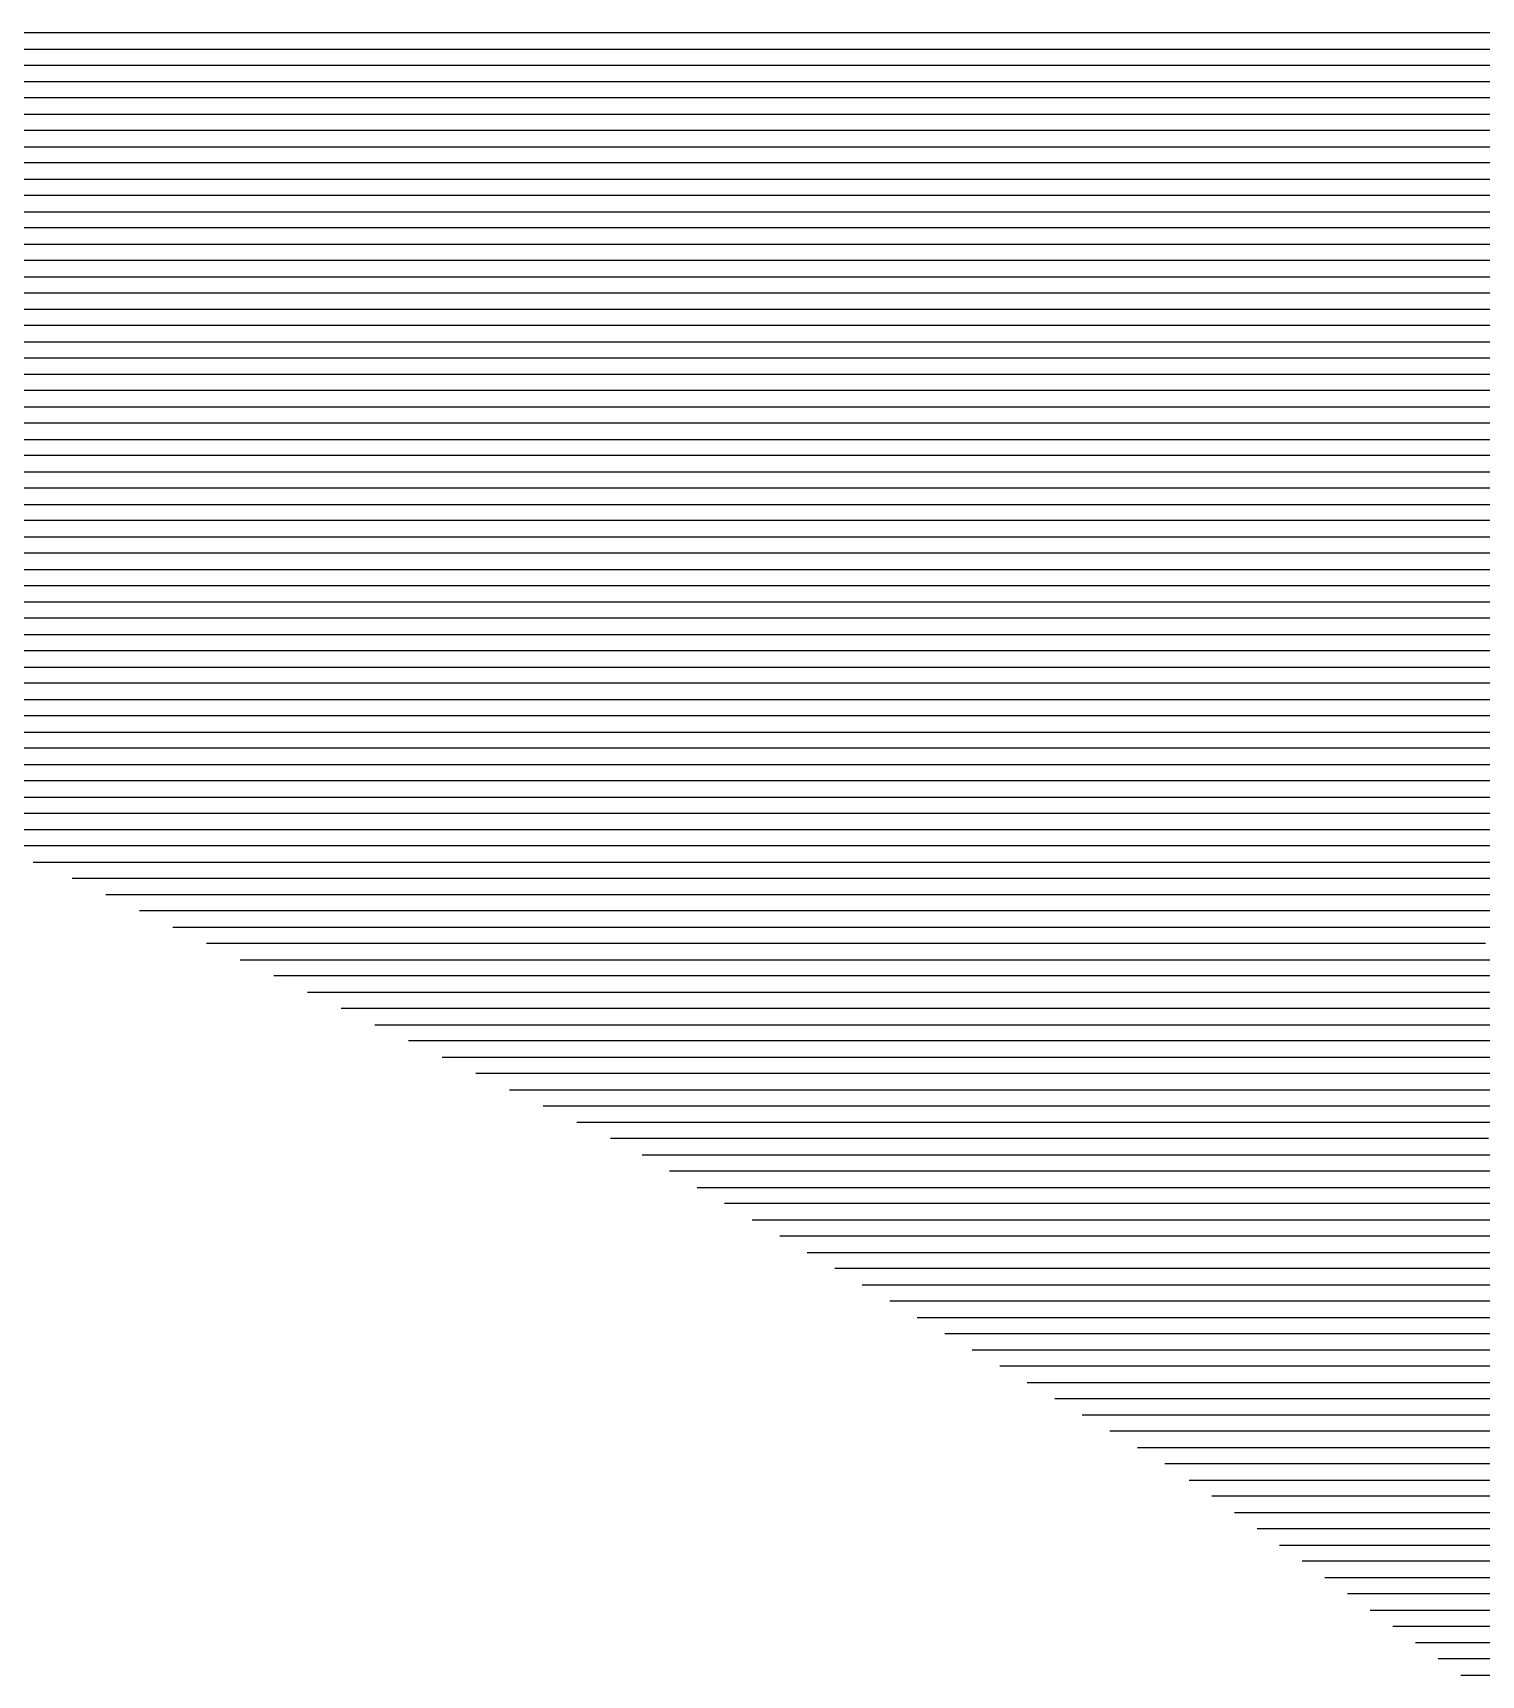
# Model space of a CAD drawing. Header units: metres. Extents: x -7 to 7, y -7 to 7.
# Drawn here: x 2.026 to 2.917, y 4.085 to 5.095 of the extents above; entities that cross this region are included whole.
import ezdxf

# ---------------------------------------------------------------- set-up
doc = ezdxf.new("R2010")
doc.units = ezdxf.units.M

msp = doc.modelspace()

# ---------------------------------------------------------------- linework, layer by layer
for p, q in [((2.124824, 5.095147, -0.007926), (1.806023, 5.095147, -0.0429)), ((2.270045, 5.095147, 0.00817), (2.124824, 5.095147, -0.007926)), ((2.448923, 5.095147, 0.028311), (2.270045, 5.095147, 0.00817)), ((2.748464, 5.095147, 0.061687), (2.448923, 5.095147, 0.028311)), ((3.004018, 5.095147, 0.090912), (2.748464, 5.095147, 0.061687)), ((1.802302, 5.085147, -0.043037), (2.12322, 5.085147, -0.007831)), ((2.12322, 5.085147, -0.007831), (2.265628, 5.085147, 0.007954)), ((2.265628, 5.085147, 0.007954), (2.441041, 5.085147, 0.027704)), ((2.441041, 5.085147, 0.027704), (2.743313, 5.085147, 0.061384)), ((2.743313, 5.085147, 0.061384), (2.995146, 5.085147, 0.090184)), ((2.121616, 5.075147, -0.007736), (1.79858, 5.075147, -0.043174)), ((2.261211, 5.075147, 0.007737), (2.121616, 5.075147, -0.007736)), ((2.433159, 5.075147, 0.027098), (2.261211, 5.075147, 0.007737)), ((2.738163, 5.075147, 0.061082), (2.433159, 5.075147, 0.027098)), ((2.986274, 5.075147, 0.089457), (2.738163, 5.075147, 0.061082)), ((1.794859, 5.065147, -0.04331), (2.120011, 5.065147, -0.00764)), ((2.120011, 5.065147, -0.00764), (2.256793, 5.065147, 0.007521)), ((2.256793, 5.065147, 0.007521), (2.425276, 5.065147, 0.026491)), ((2.425276, 5.065147, 0.026491), (2.733013, 5.065147, 0.06078)), ((2.733013, 5.065147, 0.06078), (2.977402, 5.065147, 0.088729)), ((2.118407, 5.055147, -0.007545), (1.791138, 5.055147, -0.043447)), ((2.252376, 5.055147, 0.007304), (2.118407, 5.055147, -0.007545)), ((2.417394, 5.055147, 0.025884), (2.252376, 5.055147, 0.007304)), ((2.727862, 5.055147, 0.060478), (2.417394, 5.055147, 0.025884)), ((2.968529, 5.055147, 0.088001), (2.727862, 5.055147, 0.060478)), ((1.787416, 5.045147, -0.043584), (2.116803, 5.045147, -0.00745)), ((2.116803, 5.045147, -0.00745), (2.247959, 5.045147, 0.007088)), ((2.247959, 5.045147, 0.007088), (2.409511, 5.045147, 0.025278)), ((2.409511, 5.045147, 0.025278), (2.722712, 5.045147, 0.060175)), ((2.722712, 5.045147, 0.060175), (2.959657, 5.045147, 0.087273)), ((2.115199, 5.035147, -0.007355), (1.783695, 5.035147, -0.043721)), ((2.243542, 5.035147, 0.006871), (2.115199, 5.035147, -0.007355)), ((2.401629, 5.035147, 0.024671), (2.243542, 5.035147, 0.006871)), ((2.717562, 5.035147, 0.059873), (2.401629, 5.035147, 0.024671)), ((2.950785, 5.035147, 0.086545), (2.717562, 5.035147, 0.059873)), ((1.779973, 5.025147, -0.043858), (2.113595, 5.025147, -0.007259)), ((2.113595, 5.025147, -0.007259), (2.239124, 5.025147, 0.006655)), ((2.239124, 5.025147, 0.006655), (2.393747, 5.025147, 0.024064)), ((2.393747, 5.025147, 0.024064), (2.712411, 5.025147, 0.059571)), ((2.712411, 5.025147, 0.059571), (2.941913, 5.025147, 0.085817)), ((2.111991, 5.015147, -0.007164), (1.776252, 5.015147, -0.043995)), ((2.234707, 5.015147, 0.006438), (2.111991, 5.015147, -0.007164)), ((2.385864, 5.015147, 0.023458), (2.234707, 5.015147, 0.006438)), ((2.707261, 5.015147, 0.059269), (2.385864, 5.015147, 0.023458)), ((2.933041, 5.015147, 0.085089), (2.707261, 5.015147, 0.059269)), ((1.77253, 5.005147, -0.044132), (2.110387, 5.005147, -0.007069)), ((2.110387, 5.005147, -0.007069), (2.23029, 5.005147, 0.006222)), ((2.23029, 5.005147, 0.006222), (2.377982, 5.005147, 0.022851)), ((2.377982, 5.005147, 0.022851), (2.702111, 5.005147, 0.058967)), ((2.702111, 5.005147, 0.058967), (2.924168, 5.005147, 0.084361)), ((2.108782, 4.995147, -0.006973), (1.768809, 4.995147, -0.044269)), ((2.225873, 4.995147, 0.006005), (2.108782, 4.995147, -0.006973)), ((2.3701, 4.995147, 0.022244), (2.225873, 4.995147, 0.006005)), ((2.69696, 4.995147, 0.058664), (2.3701, 4.995147, 0.022244)), ((2.915296, 4.995147, 0.083633), (2.69696, 4.995147, 0.058664)), ((3.192252, 4.995147, 0.114925), (2.915296, 4.995147, 0.083633)), ((1.765088, 4.985147, -0.044406), (2.107178, 4.985147, -0.006878)), ((2.107178, 4.985147, -0.006878), (2.221455, 4.985147, 0.005789)), ((2.221455, 4.985147, 0.005789), (2.362217, 4.985147, 0.021638)), ((2.362217, 4.985147, 0.021638), (2.69181, 4.985147, 0.058362)), ((2.69181, 4.985147, 0.058362), (2.906424, 4.985147, 0.082906)), ((2.906424, 4.985147, 0.082906), (3.186318, 4.985147, 0.114529)), ((2.105574, 4.975147, -0.006783), (1.761366, 4.975147, -0.044543)), ((2.217038, 4.975147, 0.005572), (2.105574, 4.975147, -0.006783)), ((2.354335, 4.975147, 0.021031), (2.217038, 4.975147, 0.005572)), ((2.68666, 4.975147, 0.05806), (2.354335, 4.975147, 0.021031)), ((2.897552, 4.975147, 0.082178), (2.68666, 4.975147, 0.05806)), ((3.180385, 4.975147, 0.114133), (2.897552, 4.975147, 0.082178)), ((1.757645, 4.965147, -0.04468), (2.10397, 4.965147, -0.006687)), ((2.10397, 4.965147, -0.006687), (2.212621, 4.965147, 0.005356)), ((2.212621, 4.965147, 0.005356), (2.346453, 4.965147, 0.020424)), ((2.346453, 4.965147, 0.020424), (2.68151, 4.965147, 0.057758)), ((2.68151, 4.965147, 0.057758), (2.888679, 4.965147, 0.08145)), ((2.888679, 4.965147, 0.08145), (3.174452, 4.965147, 0.113737)), ((2.102366, 4.955147, -0.006592), (1.753923, 4.955147, -0.044817)), ((2.208203, 4.955147, 0.005139), (2.102366, 4.955147, -0.006592)), ((2.33857, 4.955147, 0.019818), (2.208203, 4.955147, 0.005139)), ((2.676359, 4.955147, 0.057455), (2.33857, 4.955147, 0.019818)), ((2.879807, 4.955147, 0.080722), (2.676359, 4.955147, 0.057455)), ((3.168519, 4.955147, 0.113341), (2.879807, 4.955147, 0.080722)), ((1.750202, 4.945147, -0.044954), (2.100762, 4.945147, -0.006497)), ((2.100762, 4.945147, -0.006497), (2.203786, 4.945147, 0.004923)), ((2.203786, 4.945147, 0.004923), (2.330688, 4.945147, 0.019211)), ((2.330688, 4.945147, 0.019211), (2.671209, 4.945147, 0.057153)), ((2.671209, 4.945147, 0.057153), (2.870935, 4.945147, 0.079994)), ((2.870935, 4.945147, 0.079994), (3.162586, 4.945147, 0.112946)), ((2.099158, 4.935147, -0.006401), (1.74648, 4.935147, -0.045091)), ((2.199369, 4.935147, 0.004706), (2.099158, 4.935147, -0.006401)), ((2.322806, 4.935147, 0.018604), (2.199369, 4.935147, 0.004706)), ((2.666059, 4.935147, 0.056851), (2.322806, 4.935147, 0.018604)), ((2.862063, 4.935147, 0.079266), (2.666059, 4.935147, 0.056851)), ((3.156652, 4.935147, 0.11255), (2.862063, 4.935147, 0.079266)), ((1.742759, 4.925147, -0.045228), (2.097553, 4.925147, -0.006306)), ((2.097553, 4.925147, -0.006306), (2.194952, 4.925147, 0.00449)), ((2.194952, 4.925147, 0.00449), (2.314923, 4.925147, 0.017998)), ((2.314923, 4.925147, 0.017998), (2.660908, 4.925147, 0.056549)), ((2.660908, 4.925147, 0.056549), (2.853191, 4.925147, 0.078538)), ((2.853191, 4.925147, 0.078538), (3.150719, 4.925147, 0.112154)), ((2.095949, 4.915147, -0.006211), (1.739038, 4.915147, -0.045365)), ((2.190534, 4.915147, 0.004273), (2.095949, 4.915147, -0.006211)), ((2.307041, 4.915147, 0.017391), (2.190534, 4.915147, 0.004273)), ((2.655758, 4.915147, 0.056246), (2.307041, 4.915147, 0.017391)), ((2.844318, 4.915147, 0.07781), (2.655758, 4.915147, 0.056246)), ((3.144786, 4.915147, 0.111758), (2.844318, 4.915147, 0.07781)), ((1.735316, 4.905147, -0.045502), (2.094345, 4.905147, -0.006116)), ((2.094345, 4.905147, -0.006116), (2.186117, 4.905147, 0.004057)), ((2.186117, 4.905147, 0.004057), (2.299158, 4.905147, 0.016784)), ((2.299158, 4.905147, 0.016784), (2.650608, 4.905147, 0.055944)), ((2.650608, 4.905147, 0.055944), (2.835446, 4.905147, 0.077082)), ((2.835446, 4.905147, 0.077082), (3.138853, 4.905147, 0.111362)), ((2.092741, 4.895147, -0.00602), (1.731595, 4.895147, -0.045639)), ((2.1817, 4.895147, 0.00384), (2.092741, 4.895147, -0.00602)), ((2.291276, 4.895147, 0.016178), (2.1817, 4.895147, 0.00384)), ((2.645457, 4.895147, 0.055642), (2.291276, 4.895147, 0.016178)), ((2.826574, 4.895147, 0.076355), (2.645457, 4.895147, 0.055642)), ((3.13292, 4.895147, 0.110966), (2.826574, 4.895147, 0.076355)), ((1.727873, 4.885147, -0.045776), (2.091137, 4.885147, -0.005925)), ((2.091137, 4.885147, -0.005925), (2.177283, 4.885147, 0.003624)), ((2.177283, 4.885147, 0.003624), (2.283394, 4.885147, 0.015571)), ((2.283394, 4.885147, 0.015571), (2.640307, 4.885147, 0.05534)), ((2.640307, 4.885147, 0.05534), (2.817702, 4.885147, 0.075627)), ((2.817702, 4.885147, 0.075627), (3.126987, 4.885147, 0.110571)), ((2.089533, 4.875147, -0.00583), (1.724152, 4.875147, -0.045913)), ((2.172865, 4.875147, 0.003407), (2.089533, 4.875147, -0.00583)), ((2.275511, 4.875147, 0.014964), (2.172865, 4.875147, 0.003407)), ((2.635157, 4.875147, 0.055037), (2.275511, 4.875147, 0.014964)), ((2.808829, 4.875147, 0.074899), (2.635157, 4.875147, 0.055037)), ((3.121053, 4.875147, 0.110175), (2.808829, 4.875147, 0.074899)), ((1.72043, 4.865147, -0.04605), (2.087929, 4.865147, -0.005734)), ((2.087929, 4.865147, -0.005734), (2.168448, 4.865147, 0.003191)), ((2.168448, 4.865147, 0.003191), (2.267629, 4.865147, 0.014358)), ((2.267629, 4.865147, 0.014358), (2.630006, 4.865147, 0.054735)), ((2.630006, 4.865147, 0.054735), (2.799957, 4.865147, 0.074171)), ((2.799957, 4.865147, 0.074171), (3.11512, 4.865147, 0.109779)), ((2.086324, 4.855147, -0.005639), (1.716709, 4.855147, -0.046187)), ((2.164031, 4.855147, 0.002974), (2.086324, 4.855147, -0.005639)), ((2.259747, 4.855147, 0.013751), (2.164031, 4.855147, 0.002974)), ((2.624856, 4.855147, 0.054433), (2.259747, 4.855147, 0.013751)), ((2.791085, 4.855147, 0.073443), (2.624856, 4.855147, 0.054433)), ((3.109187, 4.855147, 0.109383), (2.791085, 4.855147, 0.073443)), ((1.712988, 4.845147, -0.046324), (2.08472, 4.845147, -0.005544)), ((2.08472, 4.845147, -0.005544), (2.159613, 4.845147, 0.002758)), ((2.159613, 4.845147, 0.002758), (2.251864, 4.845147, 0.013144)), ((2.251864, 4.845147, 0.013144), (2.619706, 4.845147, 0.054131)), ((2.619706, 4.845147, 0.054131), (2.782213, 4.845147, 0.072715)), ((2.782213, 4.845147, 0.072715), (3.103254, 4.845147, 0.108987)), ((2.083116, 4.835147, -0.005448), (1.709266, 4.835147, -0.046461)), ((2.155196, 4.835147, 0.002541), (2.083116, 4.835147, -0.005448)), ((2.243982, 4.835147, 0.012538), (2.155196, 4.835147, 0.002541)), ((2.614555, 4.835147, 0.053828), (2.243982, 4.835147, 0.012538)), ((2.773341, 4.835147, 0.071987), (2.614555, 4.835147, 0.053828)), ((3.097321, 4.835147, 0.108591), (2.773341, 4.835147, 0.071987)), ((1.705545, 4.825147, -0.046598), (2.081512, 4.825147, -0.005353)), ((2.081512, 4.825147, -0.005353), (2.150779, 4.825147, 0.002325)), ((2.150779, 4.825147, 0.002325), (2.2361, 4.825147, 0.011931)), ((2.2361, 4.825147, 0.011931), (2.609405, 4.825147, 0.053526)), ((2.609405, 4.825147, 0.053526), (2.764468, 4.825147, 0.071259)), ((2.764468, 4.825147, 0.071259), (3.091388, 4.825147, 0.108196)), ((2.079908, 4.815147, -0.005258), (1.701823, 4.815147, -0.046735)), ((2.146362, 4.815147, 0.002108), (2.079908, 4.815147, -0.005258)), ((2.228217, 4.815147, 0.011324), (2.146362, 4.815147, 0.002108)), ((2.604255, 4.815147, 0.053224), (2.228217, 4.815147, 0.011324)), ((2.755596, 4.815147, 0.070532), (2.604255, 4.815147, 0.053224)), ((3.085454, 4.815147, 0.1078), (2.755596, 4.815147, 0.070532)), ((1.698102, 4.805147, -0.046872), (2.078304, 4.805147, -0.005163)), ((2.078304, 4.805147, -0.005163), (2.141944, 4.805147, 0.001892)), ((2.141944, 4.805147, 0.001892), (2.220335, 4.805147, 0.010718)), ((2.220335, 4.805147, 0.010718), (2.599104, 4.805147, 0.052922)), ((2.599104, 4.805147, 0.052922), (2.746724, 4.805147, 0.069804)), ((2.746724, 4.805147, 0.069804), (3.079521, 4.805147, 0.107404)), ((2.076699, 4.795147, -0.005067), (1.69438, 4.795147, -0.047009)), ((2.137527, 4.795147, 0.001675), (2.076699, 4.795147, -0.005067)), ((2.212452, 4.795147, 0.010111), (2.137527, 4.795147, 0.001675)), ((2.593954, 4.795147, 0.052619), (2.212452, 4.795147, 0.010111)), ((2.737852, 4.795147, 0.069076), (2.593954, 4.795147, 0.052619)), ((3.073588, 4.795147, 0.107008), (2.737852, 4.795147, 0.069076)), ((1.690659, 4.785147, -0.047146), (2.075095, 4.785147, -0.004972)), ((2.075095, 4.785147, -0.004972), (2.13311, 4.785147, 0.001459)), ((2.13311, 4.785147, 0.001459), (2.20457, 4.785147, 0.009505)), ((2.20457, 4.785147, 0.009505), (2.588804, 4.785147, 0.052317)), ((2.588804, 4.785147, 0.052317), (2.728979, 4.785147, 0.068348)), ((2.728979, 4.785147, 0.068348), (3.067655, 4.785147, 0.106612)), ((2.073491, 4.775147, -0.004877), (1.686938, 4.775147, -0.047283)), ((2.128693, 4.775147, 0.001242), (2.073491, 4.775147, -0.004877)), ((2.196688, 4.775147, 0.008898), (2.128693, 4.775147, 0.001242)), ((2.583653, 4.775147, 0.052015), (2.196688, 4.775147, 0.008898)), ((2.720107, 4.775147, 0.06762), (2.583653, 4.775147, 0.052015)), ((3.061722, 4.775147, 0.106217), (2.720107, 4.775147, 0.06762)), ((1.683216, 4.765147, -0.047419), (2.071887, 4.765147, -0.004781)), ((2.071887, 4.765147, -0.004781), (2.124275, 4.765147, 0.001026)), ((2.124275, 4.765147, 0.001026), (2.188805, 4.765147, 0.008291)), ((2.188805, 4.765147, 0.008291), (2.578503, 4.765147, 0.051713)), ((2.578503, 4.765147, 0.051713), (2.711235, 4.765147, 0.066892)), ((2.711235, 4.765147, 0.066892), (3.055789, 4.765147, 0.105821)), ((2.070283, 4.755147, -0.004686), (1.679495, 4.755147, -0.047556)), ((2.119858, 4.755147, 0.000809), (2.070283, 4.755147, -0.004686)), ((2.180923, 4.755147, 0.007685), (2.119858, 4.755147, 0.000809)), ((2.573353, 4.755147, 0.05141), (2.180923, 4.755147, 0.007685)), ((2.702363, 4.755147, 0.066164), (2.573353, 4.755147, 0.05141)), ((3.049855, 4.755147, 0.105425), (2.702363, 4.755147, 0.066164)), ((1.675773, 4.745147, -0.047693), (2.068679, 4.745147, -0.004591)), ((2.068679, 4.745147, -0.004591), (2.115441, 4.745147, 0.000593)), ((2.115441, 4.745147, 0.000593), (2.173041, 4.745147, 0.007078)), ((2.173041, 4.745147, 0.007078), (2.568203, 4.745147, 0.051108)), ((2.568203, 4.745147, 0.051108), (2.693491, 4.745147, 0.065436)), ((2.693491, 4.745147, 0.065436), (3.043922, 4.745147, 0.105029)), ((2.067075, 4.735147, -0.004495), (1.672052, 4.735147, -0.04783)), ((2.111024, 4.735147, 0.000376), (2.067075, 4.735147, -0.004495)), ((2.165158, 4.735147, 0.006471), (2.111024, 4.735147, 0.000376)), ((2.563052, 4.735147, 0.050806), (2.165158, 4.735147, 0.006471)), ((2.684618, 4.735147, 0.064708), (2.563052, 4.735147, 0.050806)), ((3.037989, 4.735147, 0.104633), (2.684618, 4.735147, 0.064708)), ((1.66833, 4.725147, -0.047967), (2.06547, 4.725147, -0.0044)), ((2.06547, 4.725147, -0.0044), (2.106606, 4.725147, 0.00016)), ((2.106606, 4.725147, 0.00016), (2.157276, 4.725147, 0.005865)), ((2.157276, 4.725147, 0.005865), (2.557902, 4.725147, 0.050504)), ((2.557902, 4.725147, 0.050504), (2.675746, 4.725147, 0.063981)), ((2.675746, 4.725147, 0.063981), (3.032056, 4.725147, 0.104237)), ((2.063866, 4.715147, -0.004305), (1.688091, 4.715147, -0.045528)), ((2.102189, 4.715147, -0.000057), (2.063866, 4.715147, -0.004305)), ((2.149394, 4.715147, 0.005258), (2.102189, 4.715147, -0.000057)), ((2.552752, 4.715147, 0.050202), (2.149394, 4.715147, 0.005258)), ((2.666874, 4.715147, 0.063253), (2.552752, 4.715147, 0.050202)), ((3.026123, 4.715147, 0.103842), (2.666874, 4.715147, 0.063253)), ((1.714071, 4.705147, -0.042407), (2.062262, 4.705147, -0.004209)), ((2.062262, 4.705147, -0.004209), (2.097772, 4.705147, -0.000273)), ((2.097772, 4.705147, -0.000273), (2.141511, 4.705147, 0.004651)), ((2.141511, 4.705147, 0.004651), (2.547601, 4.705147, 0.049899)), ((2.547601, 4.705147, 0.049899), (2.658002, 4.705147, 0.062525)), ((2.658002, 4.705147, 0.062525), (3.020189, 4.705147, 0.103446)), ((2.060658, 4.695147, -0.004114), (1.740051, 4.695147, -0.039286)), ((2.093354, 4.695147, -0.00049), (2.060658, 4.695147, -0.004114)), ((2.133629, 4.695147, 0.004045), (2.093354, 4.695147, -0.00049)), ((2.542451, 4.695147, 0.049597), (2.133629, 4.695147, 0.004045)), ((2.649129, 4.695147, 0.061797), (2.542451, 4.695147, 0.049597)), ((3.014256, 4.695147, 0.10305), (2.649129, 4.695147, 0.061797)), ((1.766031, 4.685147, -0.036164), (2.059054, 4.685147, -0.004019)), ((2.059054, 4.685147, -0.004019), (2.088937, 4.685147, -0.000707)), ((2.088937, 4.685147, -0.000707), (2.125746, 4.685147, 0.003438)), ((2.125746, 4.685147, 0.003438), (2.537301, 4.685147, 0.049295)), ((2.537301, 4.685147, 0.049295), (2.640257, 4.685147, 0.061069)), ((2.640257, 4.685147, 0.061069), (3.008323, 4.685147, 0.102654)), ((2.05745, 4.675147, -0.003924), (1.792011, 4.675147, -0.033043)), ((2.08452, 4.675147, -0.000923), (2.05745, 4.675147, -0.003924)), ((2.117864, 4.675147, 0.002831), (2.08452, 4.675147, -0.000923)), ((2.53215, 4.675147, 0.048993), (2.117864, 4.675147, 0.002831)), ((2.631385, 4.675147, 0.060341), (2.53215, 4.675147, 0.048993)), ((3.00239, 4.675147, 0.102258), (2.631385, 4.675147, 0.060341)), ((1.817991, 4.665147, -0.029922), (2.055846, 4.665147, -0.003828)), ((2.055846, 4.665147, -0.003828), (2.080103, 4.665147, -0.00114)), ((2.080103, 4.665147, -0.00114), (2.109982, 4.665147, 0.002225)), ((2.109982, 4.665147, 0.002225), (2.527, 4.665147, 0.04869)), ((2.527, 4.665147, 0.04869), (2.622513, 4.665147, 0.059613)), ((2.622513, 4.665147, 0.059613), (2.996457, 4.665147, 0.101863)), ((2.054241, 4.655147, -0.003733), (1.843971, 4.655147, -0.0268)), ((2.075685, 4.655147, -0.001356), (2.054241, 4.655147, -0.003733)), ((2.102099, 4.655147, 0.001618), (2.075685, 4.655147, -0.001356)), ((2.52185, 4.655147, 0.048388), (2.102099, 4.655147, 0.001618)), ((2.613641, 4.655147, 0.058885), (2.52185, 4.655147, 0.048388)), ((2.990524, 4.655147, 0.101467), (2.613641, 4.655147, 0.058885)), ((1.869951, 4.645147, -0.023679), (2.052637, 4.645147, -0.003638)), ((2.052637, 4.645147, -0.003638), (2.071268, 4.645147, -0.001573)), ((2.071268, 4.645147, -0.001573), (2.094217, 4.645147, 0.001011)), ((2.094217, 4.645147, 0.001011), (2.516699, 4.645147, 0.048086)), ((2.516699, 4.645147, 0.048086), (2.604768, 4.645147, 0.058158)), ((2.604768, 4.645147, 0.058158), (2.98459, 4.645147, 0.101071)), ((2.051033, 4.635147, -0.003542), (1.895931, 4.635147, -0.020557)), ((2.066851, 4.635147, -0.001789), (2.051033, 4.635147, -0.003542)), ((2.086335, 4.635147, 0.000405), (2.066851, 4.635147, -0.001789)), ((2.511549, 4.635147, 0.047784), (2.086335, 4.635147, 0.000405)), ((2.595896, 4.635147, 0.05743), (2.511549, 4.635147, 0.047784)), ((2.978657, 4.635147, 0.100675), (2.595896, 4.635147, 0.05743)), ((1.921911, 4.625147, -0.017436), (2.049429, 4.625147, -0.003447)), ((2.049429, 4.625147, -0.003447), (2.062434, 4.625147, -0.002006)), ((2.062434, 4.625147, -0.002006), (2.078452, 4.625147, -0.000202)), ((2.078452, 4.625147, -0.000202), (2.506399, 4.625147, 0.047481)), ((2.506399, 4.625147, 0.047481), (2.587024, 4.625147, 0.056702)), ((2.587024, 4.625147, 0.056702), (2.972724, 4.625147, 0.100279)), ((2.047825, 4.615147, -0.003352), (1.947891, 4.615147, -0.014315)), ((2.058016, 4.615147, -0.002222), (2.047825, 4.615147, -0.003352)), ((2.07057, 4.615147, -0.000809), (2.058016, 4.615147, -0.002222)), ((2.501248, 4.615147, 0.047179), (2.07057, 4.615147, -0.000809)), ((2.578152, 4.615147, 0.055974), (2.501248, 4.615147, 0.047179)), ((2.966791, 4.615147, 0.099883), (2.578152, 4.615147, 0.055974)), ((1.973871, 4.605147, -0.011193), (2.046221, 4.605147, -0.003256)), ((2.046221, 4.605147, -0.003256), (2.053599, 4.605147, -0.002439)), ((2.053599, 4.605147, -0.002439), (2.062688, 4.605147, -0.001415)), ((2.062688, 4.605147, -0.001415), (2.496098, 4.605147, 0.046877)), ((2.496098, 4.605147, 0.046877), (2.569279, 4.605147, 0.055246)), ((2.569279, 4.605147, 0.055246), (2.960858, 4.605147, 0.099488)), ((2.044616, 4.595147, -0.003161), (1.999851, 4.595147, -0.008072)), ((2.049182, 4.595147, -0.002655), (2.044616, 4.595147, -0.003161)), ((2.054805, 4.595147, -0.002022), (2.049182, 4.595147, -0.002655)), ((2.490948, 4.595147, 0.046575), (2.054805, 4.595147, -0.002022)), ((2.560407, 4.595147, 0.054518), (2.490948, 4.595147, 0.046575)), ((2.954925, 4.595147, 0.099092), (2.560407, 4.595147, 0.054518)), ((2.025831, 4.585147, -0.004951), (2.043012, 4.585147, -0.003066)), ((2.043012, 4.585147, -0.003066), (2.044765, 4.585147, -0.002872)), ((2.044765, 4.585147, -0.002872), (2.046923, 4.585147, -0.002629)), ((2.046923, 4.585147, -0.002629), (2.485797, 4.585147, 0.046272)), ((2.485797, 4.585147, 0.046272), (2.551535, 4.585147, 0.05379)), ((2.551535, 4.585147, 0.05379), (2.948991, 4.585147, 0.098696)), ((2.480647, 4.575147, 0.04597), (2.049822, 4.575147, -0.002034)), ((2.542663, 4.575147, 0.053062), (2.480647, 4.575147, 0.04597)), ((2.943058, 4.575147, 0.0983), (2.542663, 4.575147, 0.053062)), ((2.070528, 4.565147, 0.000545), (2.475497, 4.565147, 0.045668)), ((2.470346, 4.555147, 0.045366), (2.091234, 4.555147, 0.003124)), ((2.524918, 4.555147, 0.051607), (2.470346, 4.555147, 0.045366)), ((2.475497, 4.565147, 0.045668), (2.533791, 4.565147, 0.052334)), ((2.931192, 4.555147, 0.097509), (2.524918, 4.555147, 0.051607)), ((2.533791, 4.565147, 0.052334), (2.937125, 4.565147, 0.097904)), ((2.11194, 4.545147, 0.005702), (2.465196, 4.545147, 0.045063)), ((2.465196, 4.545147, 0.045063), (2.516046, 4.545147, 0.050879)), ((2.516046, 4.545147, 0.050879), (2.925259, 4.545147, 0.097113)), ((2.460046, 4.535147, 0.044761), (2.132646, 4.535147, 0.008281)), ((2.507174, 4.535147, 0.050151), (2.460046, 4.535147, 0.044761)), ((2.919326, 4.535147, 0.096717), (2.507174, 4.535147, 0.050151)), ((2.153351, 4.525147, 0.01086), (2.454896, 4.525147, 0.044459)), ((2.454896, 4.525147, 0.044459), (2.498302, 4.525147, 0.049423)), ((2.498302, 4.525147, 0.049423), (2.913392, 4.525147, 0.096321)), ((2.913392, 4.525147, 0.096321), (3.026162, 4.525147, 0.109403)), ((2.449745, 4.515147, 0.044157), (2.174057, 4.515147, 0.013439)), ((2.489429, 4.515147, 0.048695), (2.449745, 4.515147, 0.044157)), ((2.907459, 4.515147, 0.095925), (2.489429, 4.515147, 0.048695)), ((3.016629, 4.515147, 0.108589), (2.907459, 4.515147, 0.095925)), ((2.194763, 4.505147, 0.016017), (2.444595, 4.505147, 0.043854)), ((2.444595, 4.505147, 0.043854), (2.480557, 4.505147, 0.047967)), ((2.480557, 4.505147, 0.047967), (2.901526, 4.505147, 0.095529)), ((2.901526, 4.505147, 0.095529), (3.007095, 4.505147, 0.107776)), ((2.439445, 4.495147, 0.043552), (2.215469, 4.495147, 0.018596)), ((2.471685, 4.495147, 0.047239), (2.439445, 4.495147, 0.043552)), ((2.895593, 4.495147, 0.095134), (2.471685, 4.495147, 0.047239)), ((2.997561, 4.495147, 0.106962), (2.895593, 4.495147, 0.095134)), ((2.236175, 4.485147, 0.021175), (2.434294, 4.485147, 0.04325)), ((2.434294, 4.485147, 0.04325), (2.462813, 4.485147, 0.046511)), ((2.462813, 4.485147, 0.046511), (2.88966, 4.485147, 0.094738)), ((2.88966, 4.485147, 0.094738), (2.988027, 4.485147, 0.106149)), ((2.429144, 4.475147, 0.042948), (2.256881, 4.475147, 0.023754)), ((2.453941, 4.475147, 0.045784), (2.429144, 4.475147, 0.042948)), ((2.883726, 4.475147, 0.094342), (2.453941, 4.475147, 0.045784)), ((2.978494, 4.475147, 0.105335), (2.883726, 4.475147, 0.094342)), ((2.277587, 4.465147, 0.026332), (2.423994, 4.465147, 0.042645)), ((2.423994, 4.465147, 0.042645), (2.445068, 4.465147, 0.045056)), ((2.445068, 4.465147, 0.045056), (2.877793, 4.465147, 0.093946)), ((2.877793, 4.465147, 0.093946), (2.96896, 4.465147, 0.104522)), ((2.418843, 4.455147, 0.042343), (2.298293, 4.455147, 0.028911)), ((2.436196, 4.455147, 0.044328), (2.418843, 4.455147, 0.042343)), ((2.87186, 4.455147, 0.09355), (2.436196, 4.455147, 0.044328)), ((2.959426, 4.455147, 0.103708), (2.87186, 4.455147, 0.09355)), ((2.318998, 4.445147, 0.03149), (2.413693, 4.445147, 0.042041)), ((2.413693, 4.445147, 0.042041), (2.427324, 4.445147, 0.0436)), ((2.427324, 4.445147, 0.0436), (2.865927, 4.445147, 0.093154)), ((2.865927, 4.445147, 0.093154), (2.949893, 4.445147, 0.102895)), ((2.408543, 4.435147, 0.041739), (2.339704, 4.435147, 0.034069)), ((2.418452, 4.435147, 0.042872), (2.408543, 4.435147, 0.041739)), ((2.859994, 4.435147, 0.092759), (2.418452, 4.435147, 0.042872)), ((2.940359, 4.435147, 0.102081), (2.859994, 4.435147, 0.092759)), ((2.36041, 4.425147, 0.036647), (2.403392, 4.425147, 0.041437)), ((2.403392, 4.425147, 0.041437), (2.409579, 4.425147, 0.042144)), ((2.409579, 4.425147, 0.042144), (2.854061, 4.425147, 0.092363)), ((2.854061, 4.425147, 0.092363), (2.930825, 4.425147, 0.101268)), ((2.398242, 4.415147, 0.041134), (2.381116, 4.415147, 0.039226)), ((2.400707, 4.415147, 0.041416), (2.398242, 4.415147, 0.041134)), ((2.848127, 4.415147, 0.091967), (2.400707, 4.415147, 0.041416)), ((2.921291, 4.415147, 0.100454), (2.848127, 4.415147, 0.091967)), ((2.400546, 4.405147, 0.041672), (2.842194, 4.405147, 0.091571)), ((2.842194, 4.405147, 0.091571), (2.911758, 4.405147, 0.099641)), ((2.911758, 4.405147, 0.099641), (3.346445, 4.405147, 0.149431)), ((2.836261, 4.395147, 0.091175), (2.417472, 4.395147, 0.043859)), ((2.902224, 4.395147, 0.098827), (2.836261, 4.395147, 0.091175)), ((3.340321, 4.395147, 0.149008), (2.902224, 4.395147, 0.098827)), ((2.434398, 4.385147, 0.046046), (2.830328, 4.385147, 0.09078)), ((2.830328, 4.385147, 0.09078), (2.89269, 4.385147, 0.098014)), ((2.89269, 4.385147, 0.098014), (3.334197, 4.385147, 0.148585)), ((2.824395, 4.375147, 0.090384), (2.451324, 4.375147, 0.048233)), ((2.883157, 4.375147, 0.0972), (2.824395, 4.375147, 0.090384)), ((3.328073, 4.375147, 0.148162), (2.883157, 4.375147, 0.0972)), ((2.46825, 4.365147, 0.05042), (2.818462, 4.365147, 0.089988)), ((2.818462, 4.365147, 0.089988), (2.873623, 4.365147, 0.096387)), ((2.873623, 4.365147, 0.096387), (3.321948, 4.365147, 0.147739)), ((2.812528, 4.355147, 0.089592), (2.485177, 4.355147, 0.052607)), ((2.864089, 4.355147, 0.095573), (2.812528, 4.355147, 0.089592)), ((3.315824, 4.355147, 0.147316), (2.864089, 4.355147, 0.095573)), ((2.502103, 4.345147, 0.054794), (2.806595, 4.345147, 0.089196)), ((2.806595, 4.345147, 0.089196), (2.854555, 4.345147, 0.09476)), ((2.854555, 4.345147, 0.09476), (3.3097, 4.345147, 0.146893)), ((2.800662, 4.335147, 0.0888), (2.519029, 4.335147, 0.056981)), ((2.845022, 4.335147, 0.093946), (2.800662, 4.335147, 0.0888)), ((3.303576, 4.335147, 0.14647), (2.845022, 4.335147, 0.093946)), ((2.535955, 4.325147, 0.059168), (2.794729, 4.325147, 0.088405)), ((2.794729, 4.325147, 0.088405), (2.835488, 4.325147, 0.093133)), ((2.835488, 4.325147, 0.093133), (3.297452, 4.325147, 0.146047)), ((2.788796, 4.315147, 0.088009), (2.552881, 4.315147, 0.061355)), ((2.825954, 4.315147, 0.092319), (2.788796, 4.315147, 0.088009)), ((3.291328, 4.315147, 0.145624), (2.825954, 4.315147, 0.092319)), ((2.569808, 4.305147, 0.063541), (2.782863, 4.305147, 0.087613)), ((2.782863, 4.305147, 0.087613), (2.816421, 4.305147, 0.091506)), ((2.816421, 4.305147, 0.091506), (3.285204, 4.305147, 0.145201)), ((2.776929, 4.295147, 0.087217), (2.586734, 4.295147, 0.065728)), ((2.806887, 4.295147, 0.090692), (2.776929, 4.295147, 0.087217)), ((3.279079, 4.295147, 0.144778), (2.806887, 4.295147, 0.090692)), ((2.60366, 4.285147, 0.067915), (2.770996, 4.285147, 0.086821)), ((2.770996, 4.285147, 0.086821), (2.797353, 4.285147, 0.089879)), ((2.797353, 4.285147, 0.089879), (3.272955, 4.285147, 0.144355)), ((2.765063, 4.275147, 0.086426), (2.620586, 4.275147, 0.070102)), ((2.787819, 4.275147, 0.089065), (2.765063, 4.275147, 0.086426)), ((3.266831, 4.275147, 0.143932), (2.787819, 4.275147, 0.089065)), ((2.637512, 4.265147, 0.072289), (2.75913, 4.265147, 0.08603)), ((2.75913, 4.265147, 0.08603), (2.778286, 4.265147, 0.088252)), ((2.778286, 4.265147, 0.088252), (3.260707, 4.265147, 0.143509)), ((2.753197, 4.255147, 0.085634), (2.654438, 4.255147, 0.074476)), ((2.768752, 4.255147, 0.087438), (2.753197, 4.255147, 0.085634)), ((3.254583, 4.255147, 0.143086), (2.768752, 4.255147, 0.087438)), ((2.671365, 4.245147, 0.076663), (2.747263, 4.245147, 0.085238)), ((2.747263, 4.245147, 0.085238), (2.759218, 4.245147, 0.086625)), ((2.759218, 4.245147, 0.086625), (3.248459, 4.245147, 0.142663)), ((2.74133, 4.235147, 0.084842), (2.688291, 4.235147, 0.07885)), ((2.749684, 4.235147, 0.085811), (2.74133, 4.235147, 0.084842)), ((3.242335, 4.235147, 0.14224), (2.749684, 4.235147, 0.085811)), ((2.705217, 4.225147, 0.081037), (2.735397, 4.225147, 0.084446)), ((2.735397, 4.225147, 0.084446), (2.740151, 4.225147, 0.084998)), ((2.740151, 4.225147, 0.084998), (3.23621, 4.225147, 0.141817)), ((2.729464, 4.215147, 0.084051), (2.722143, 4.215147, 0.083223)), ((2.730617, 4.215147, 0.084184), (2.729464, 4.215147, 0.084051)), ((3.230086, 4.215147, 0.141394), (2.730617, 4.215147, 0.084184)), ((2.737035, 4.205147, 0.085198), (3.223962, 4.205147, 0.140971)), ((3.217838, 4.195147, 0.140548), (2.750969, 4.195147, 0.087073)), ((2.764903, 4.185147, 0.088947), (3.211714, 4.185147, 0.140125)), ((3.20559, 4.175147, 0.139702), (2.778837, 4.175147, 0.090822)), ((2.792771, 4.165147, 0.092696), (3.199466, 4.165147, 0.139279)), ((3.193341, 4.155147, 0.138857), (2.806704, 4.155147, 0.094571)), ((2.820638, 4.145147, 0.096445), (3.187217, 4.145147, 0.138434)), ((3.181093, 4.135147, 0.138011), (2.834572, 4.135147, 0.09832)), ((2.848506, 4.125147, 0.100194), (3.174969, 4.125147, 0.137588)), ((3.168845, 4.115147, 0.137165), (2.86244, 4.115147, 0.102069)), ((2.876373, 4.105147, 0.103943), (3.162721, 4.105147, 0.136742)), ((3.156597, 4.095147, 0.136319), (2.890307, 4.095147, 0.105818)), ((2.904241, 4.085147, 0.107692), (3.150473, 4.085147, 0.135896))]:
    msp.add_line(p, q)

doc.saveas('drawing.dxf')
